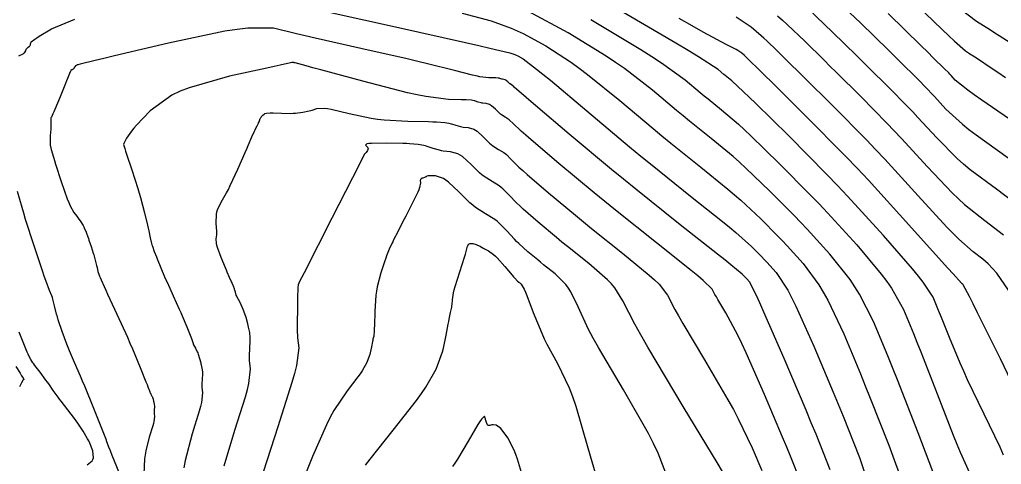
# Model space of a CAD drawing. Header units: metres. Extents: x 837476 to 838477, y 1189012 to 1191014.
# Drawn here: x 837875.4 to 837963.7, y 1189943.9 to 1189983.9 of the extents above; entities that cross this region are included whole.
import ezdxf

# ---------------------------------------------------------------- set-up
doc = ezdxf.new("R2010")
doc.units = ezdxf.units.M
doc.header["$LTSCALE"] = 0.3
doc.layers.add('COTAS 10', color=1, linetype='Continuous')
doc.layers.add('COTAS INT', color=252, linetype='Continuous')

msp = doc.modelspace()

# ---------------------------------------------------------------- linework, layer by layer
at = {"layer": 'COTAS 10'}
for points in [[(837948.092, 1189986.393), (837950.989, 1189983.637), (837953.532, 1189981.145), (837954.107, 1189980.58), (837954.626, 1189980.07), (837956.035, 1189978.683), (837957.075, 1189977.628), (837957.363, 1189977.327), (837957.65, 1189977.023), (837958.683, 1189975.892), (837960.17, 1189974.515), (837960.743, 1189974.056), (837961.385, 1189973.562), (837964.288, 1189971.496)], [(837963.864, 1189944.763), (837963.547, 1189945.477), (837962.116, 1189948.472), (837960.628, 1189951.546), (837960.275, 1189952.31), (837959.948, 1189953.035), (837958.984, 1189955.34), (837958.277, 1189957.151), (837958.113, 1189957.565), (837957.963, 1189957.941), (837957.533, 1189958.984), (837956.641, 1189960.316), (837956.199, 1189960.875), (837955.672, 1189961.516), (837953.066, 1189964.517), (837949.833, 1189968.046), (837948.912, 1189969.02), (837947.98, 1189969.993), (837944.517, 1189973.498), (837941.584, 1189976.378), (837940.986, 1189976.958), (837940.481, 1189977.443), (837939.429, 1189978.41), (837938.967, 1189978.78), (837938.833, 1189978.889), (837938.697, 1189979.001), (837938.186, 1189979.429), (837936.419, 1189980.574), (837935.492, 1189981.137), (837934.374, 1189981.807), (837928.756, 1189985.118)], [(837948.263, 1189943.462), (837946.991, 1189946.645), (837946.559, 1189947.693), (837946.093, 1189948.814), (837944.125, 1189953.462), (837942.313, 1189957.634), (837941.947, 1189958.453), (837941.639, 1189959.127), (837941.012, 1189960.35), (837940.762, 1189960.623), (837940.691, 1189960.699), (837940.618, 1189960.774), (837940.35, 1189961.046), (837939.331, 1189961.891), (837938.785, 1189962.329), (837938.125, 1189962.854), (837934.789, 1189965.485), (837930.772, 1189968.685), (837929.683, 1189969.57), (837928.604, 1189970.454), (837924.789, 1189973.64), (837921.755, 1189976.219), (837921.168, 1189976.721), (837920.691, 1189977.13), (837919.884, 1189977.84), (837919.786, 1189977.94), (837919.757, 1189977.964), (837919.726, 1189977.987), (837919.608, 1189978.059), (837919.48, 1189978.14), (837919.443, 1189978.169), (837919.405, 1189978.201), (837919.263, 1189978.341), (837919.123, 1189978.469), (837919.085, 1189978.493), (837919.049, 1189978.514), (837918.924, 1189978.549), (837918.808, 1189978.56), (837918.777, 1189978.566), (837918.747, 1189978.572), (837918.643, 1189978.603), (837918.544, 1189978.636), (837918.49, 1189978.65), (837918.393, 1189978.668), (837918.208, 1189978.68), (837918.125, 1189978.683), (837918.028, 1189978.686), (837917.564, 1189978.693), (837916.754, 1189978.797), (837916.439, 1189978.861), (837916.084, 1189978.94), (837914.476, 1189979.35), (837912.049, 1189979.965), (837911.178, 1189980.173), (837910.221, 1189980.397), (837906.047, 1189981.343), (837901.961, 1189982.259), (837901.06, 1189982.466), (837900.258, 1189982.651), (837898.192, 1189983.15), (837895.882, 1189983.166), (837894.927, 1189983.047), (837893.834, 1189982.875), (837888.745, 1189981.808), (837883.888, 1189980.659), (837882.941, 1189980.435), (837882.166, 1189980.253), (837880.806, 1189979.934), (837880.601, 1189979.876), (837880.555, 1189979.857), (837880.513, 1189979.838), (837880.401, 1189979.759), (837880.333, 1189979.685), (837880.319, 1189979.668), (837880.307, 1189979.654), (837880.28, 1189979.615), (837880.265, 1189979.587), (837880.261, 1189979.579), (837880.256, 1189979.572), (837880.238, 1189979.542), (837880.216, 1189979.512), (837880.2, 1189979.496), (837880.166, 1189979.465), (837880.125, 1189979.437), (837880.099, 1189979.425), (837880.047, 1189979.409), (837879.984, 1189979.353), (837879.965, 1189979.322), (837879.944, 1189979.284), (837879.859, 1189979.093), (837879.673, 1189978.628), (837879.587, 1189978.417), (837879.488, 1189978.172), (837879.007, 1189976.991), (837878.536, 1189975.849), (837878.443, 1189975.628), (837878.366, 1189975.449), (837878.22, 1189975.146), (837878.187, 1189975.118), (837878.181, 1189975.111), (837878.176, 1189975.105), (837878.166, 1189975.089), (837878.165, 1189974.997), (837878.166, 1189974.943), (837878.166, 1189974.878), (837878.17, 1189974.54), (837878.165, 1189974.108), (837878.161, 1189973.983), (837878.155, 1189973.856), (837878.123, 1189973.375), (837878.11, 1189972.899), (837878.116, 1189972.774), (837878.127, 1189972.653), (837878.204, 1189972.241), (837878.407, 1189971.561), (837878.498, 1189971.271), (837878.604, 1189970.937), (837879.112, 1189969.363), (837879.654, 1189967.803), (837879.781, 1189967.477), (837879.899, 1189967.198), (837880.24, 1189966.576), (837880.505, 1189966.254), (837880.575, 1189966.164), (837880.643, 1189966.074), (837880.874, 1189965.746), (837881.081, 1189965.404), (837881.133, 1189965.305), (837881.183, 1189965.204), (837881.346, 1189964.825), (837881.506, 1189964.388), (837881.554, 1189964.25), (837881.604, 1189964.106), (837881.8, 1189963.525), (837881.988, 1189962.939), (837882.032, 1189962.79), (837882.074, 1189962.648), (837882.2, 1189962.186), (837882.29, 1189961.813), (837882.31, 1189961.728), (837882.328, 1189961.651), (837882.372, 1189961.435), (837882.408, 1189961.272), (837882.434, 1189961.184), (837882.489, 1189961.03), (837882.557, 1189960.863), (837882.578, 1189960.811), (837882.6, 1189960.756), (837882.688, 1189960.538), (837882.964, 1189959.921), (837883.104, 1189959.615), (837883.273, 1189959.25), (837884.111, 1189957.445), (837885.055, 1189955.379), (837885.289, 1189954.849), (837885.512, 1189954.338), (837886.219, 1189952.644), (837886.729, 1189951.367), (837886.828, 1189951.117), (837886.907, 1189950.913), (837887.041, 1189950.554), (837887.069, 1189950.47), (837887.082, 1189950.44), (837887.098, 1189950.406), (837887.174, 1189950.261), (837887.26, 1189950.089), (837887.281, 1189950.039), (837887.301, 1189949.987), (837887.365, 1189949.792), (837887.416, 1189949.6), (837887.428, 1189949.551), (837887.44, 1189949.503), (837887.474, 1189949.346), (837887.491, 1189949.184), (837887.493, 1189949.133), (837887.492, 1189949.08), (837887.477, 1189948.867), (837887.464, 1189948.633), (837887.465, 1189948.566), (837887.468, 1189948.498), (837887.495, 1189948.246), (837887.448, 1189947.805), (837887.404, 1189947.618), (837887.347, 1189947.402), (837887.03, 1189946.39), (837886.711, 1189945.152), (837886.653, 1189944.794), (837886.607, 1189944.43), (837886.55, 1189943.061)], [(837906.479, 1189943.858), (837906.901, 1189944.421), (837908.967, 1189947.013), (837911.074, 1189949.697), (837911.521, 1189950.318), (837911.909, 1189950.886), (837912.82, 1189952.496), (837913.281, 1189953.733), (837913.385, 1189954.066), (837913.48, 1189954.395), (837913.737, 1189955.549), (837913.913, 1189956.549), (837913.957, 1189956.782), (837913.999, 1189956.995), (837914.13, 1189957.603), (837914.225, 1189958.07), (837914.244, 1189958.195), (837914.259, 1189958.317), (837914.288, 1189958.74), (837914.393, 1189959.376), (837914.457, 1189959.631), (837914.537, 1189959.922), (837914.95, 1189961.26), (837915.37, 1189962.566), (837915.453, 1189962.837), (837915.523, 1189963.068), (837915.656, 1189963.572), (837915.753, 1189963.756), (837915.799, 1189963.784), (837915.854, 1189963.802), (837916.122, 1189963.787), (837916.419, 1189963.701), (837916.492, 1189963.676), (837916.56, 1189963.649), (837916.774, 1189963.546), (837917.003, 1189963.419), (837917.081, 1189963.378), (837917.165, 1189963.333), (837917.522, 1189963.15), (837917.994, 1189962.808), (837918.151, 1189962.664), (837918.318, 1189962.498), (837919.016, 1189961.721), (837919.659, 1189960.963), (837919.791, 1189960.81), (837919.904, 1189960.682), (837920.148, 1189960.423), (837920.271, 1189960.321), (837920.307, 1189960.291), (837920.344, 1189960.261), (837920.486, 1189960.148), (837920.741, 1189959.685), (837920.849, 1189959.433), (837920.974, 1189959.129), (837921.56, 1189957.585), (837922.318, 1189955.734), (837922.551, 1189955.235), (837922.793, 1189954.743), (837923.752, 1189953.019), (837924.79, 1189950.831), (837925.083, 1189950.047), (837925.378, 1189949.186), (837926.464, 1189945.434), (837927.555, 1189941.731)]]:
    msp.add_lwpolyline(points, dxfattribs=at)
at = {"layer": 'COTAS INT'}
for points in [[(837955.297, 1189985.986), (837958.324, 1189983.044), (837958.93, 1189982.464), (837959.435, 1189981.987), (837960.422, 1189981.112), (837960.79, 1189980.879), (837960.906, 1189980.806), (837961.027, 1189980.729), (837961.512, 1189980.422), (837962.745, 1189979.603), (837963.337, 1189979.203), (837964.039, 1189978.728)], [(837902.949, 1189984.669), (837909.444, 1189983.208), (837915.478, 1189981.862), (837916.667, 1189981.594), (837917.646, 1189981.371), (837919.444, 1189980.946), (837919.897, 1189980.782), (837920.028, 1189980.724), (837920.162, 1189980.661), (837920.667, 1189980.39), (837921.862, 1189979.488), (837922.43, 1189979.027), (837923.102, 1189978.474), (837926.384, 1189975.717), (837930.221, 1189972.504), (837931.242, 1189971.664), (837932.245, 1189970.845), (837935.717, 1189968.07), (837938.596, 1189965.772), (837939.225, 1189965.254), (837939.781, 1189964.789), (837941.183, 1189963.536), (837942.091, 1189962.618), (837942.335, 1189962.363), (837942.576, 1189962.108), (837943.423, 1189961.183), (837944.445, 1189959.605), (837944.797, 1189958.937), (837945.179, 1189958.17), (837946.806, 1189954.567), (837948.542, 1189950.444), (837948.993, 1189949.35), (837949.43, 1189948.276), (837950.899, 1189944.567), (837952.045, 1189941.162)], [(837915.161, 1189984.495), (837917.761, 1189983.811), (837919.584, 1189983.15), (837920.113, 1189982.918), (837920.652, 1189982.665), (837922.69, 1189981.572), (837924.99, 1189980.068), (837925.696, 1189979.554), (837926.431, 1189978.999), (837929.335, 1189976.645), (837932.34, 1189974.128), (837933.14, 1189973.47), (837933.925, 1189972.829), (837936.645, 1189970.655), (837939.067, 1189968.69), (837939.665, 1189968.18), (837940.232, 1189967.686), (837942.017, 1189966.027), (837943.563, 1189964.462), (837943.979, 1189964.027), (837944.391, 1189963.592), (837945.834, 1189962.017), (837947.252, 1189960.083), (837947.647, 1189959.422), (837948.044, 1189958.707), (837949.488, 1189955.671), (837950.992, 1189952.075), (837951.427, 1189951.006), (837951.869, 1189949.906), (837953.535, 1189945.671), (837954.936, 1189941.792)], [(837957.826, 1189942.421), (837956.17, 1189946.775), (837954.309, 1189951.537), (837953.86, 1189952.663), (837953.441, 1189953.705), (837952.17, 1189956.775), (837950.91, 1189959.243), (837950.498, 1189959.906), (837950.059, 1189960.561), (837948.244, 1189962.85), (837946.205, 1189965.077), (837945.624, 1189965.692), (837945.035, 1189966.306), (837942.85, 1189968.517), (837940.683, 1189970.583), (837940.106, 1189971.106), (837939.539, 1189971.608), (837937.573, 1189973.24), (837935.606, 1189974.813), (837935.038, 1189975.276), (837934.459, 1189975.752), (837932.285, 1189977.573), (837929.76, 1189979.524), (837928.961, 1189980.082), (837928.118, 1189980.647), (837924.712, 1189982.754), (837921.143, 1189984.668)], [(837965.713, 1189966.794), (837963.237, 1189968.679), (837960.869, 1189970.437), (837960.272, 1189970.934), (837959.7, 1189971.437), (837957.85, 1189973.292), (837956.162, 1189975.138), (837955.694, 1189975.635), (837955.224, 1189976.127), (837953.525, 1189977.85), (837951.715, 1189979.635), (837951.177, 1189980.164), (837950.622, 1189980.71), (837948.483, 1189982.808), (837946.247, 1189984.935)], [(837965.339, 1189974.314), (837961.902, 1189976.687), (837961.214, 1189977.177), (837960.64, 1189977.593), (837959.517, 1189978.492), (837959.137, 1189978.907), (837959.032, 1189979.019), (837958.926, 1189979.129), (837958.544, 1189979.517), (837957.537, 1189980.506), (837957.037, 1189980.996), (837956.442, 1189981.579), (837953.495, 1189984.467)], [(837965.111, 1189981.427), (837963.471, 1189982.465), (837963.062, 1189982.724), (837962.672, 1189982.97), (837961.427, 1189983.759), (837959.934, 1189984.91)], [(837875.307, 1189980.682), (837875.679, 1189980.853), (837875.751, 1189980.899), (837875.811, 1189980.946), (837875.917, 1189981.112), (837875.965, 1189981.265), (837875.987, 1189981.303), (837876.014, 1189981.339), (837876.143, 1189981.454), (837876.268, 1189981.55), (837876.291, 1189981.575), (837876.31, 1189981.598), (837876.339, 1189981.675), (837876.349, 1189981.756), (837876.357, 1189981.782), (837876.365, 1189981.809), (837876.413, 1189981.922), (837876.73, 1189982.177), (837876.909, 1189982.293), (837877.127, 1189982.43), (837878.244, 1189983.09), (837880.336, 1189983.96)], [(837926.734, 1189983.936), (837931.246, 1189981.227), (837932.226, 1189980.609), (837933.09, 1189980.049), (837935.235, 1189978.501), (837936.578, 1189977.377), (837936.935, 1189977.083), (837937.286, 1189976.796), (837938.501, 1189975.825), (837940.01, 1189974.525), (837940.546, 1189974.032), (837941.134, 1189973.481), (837943.683, 1189971.007), (837946.507, 1189968.15), (837947.268, 1189967.356), (837948.019, 1189966.561), (837950.655, 1189963.683), (837952.865, 1189961.038), (837953.348, 1189960.391), (837953.775, 1189959.78), (837954.851, 1189957.88), (837955.748, 1189955.703), (837956.062, 1189954.918), (837956.405, 1189954.054), (837957.88, 1189950.276), (837959.337, 1189946.577), (837959.669, 1189945.763), (837959.97, 1189945.041), (837960.798, 1189943.194)], [(837965.816, 1189948.773), (837963.593, 1189953.434), (837961.518, 1189957.582), (837961.117, 1189958.38), (837960.791, 1189959.024), (837960.242, 1189960.084), (837960.183, 1189960.146), (837960.166, 1189960.161), (837960.148, 1189960.176), (837960.084, 1189960.225), (837959.318, 1189961.06), (837958.859, 1189961.571), (837958.292, 1189962.202), (837955.35, 1189965.491), (837951.7, 1189969.485), (837950.686, 1189970.56), (837949.671, 1189971.623), (837945.995, 1189975.35), (837942.982, 1189978.328), (837942.385, 1189978.917), (837941.892, 1189979.405), (837940.965, 1189980.319), (837940.71, 1189980.561), (837940.64, 1189980.625), (837940.571, 1189980.688), (837940.319, 1189980.904), (837939.95, 1189981.15), (837939.806, 1189981.231), (837939.644, 1189981.318), (837938.905, 1189981.68), (837936.849, 1189982.8), (837935.857, 1189983.364), (837934.681, 1189984.039)], [(837964.3, 1189959.616), (837963.269, 1189961.135), (837962.466, 1189961.968), (837962.236, 1189962.18), (837962.003, 1189962.382), (837961.135, 1189963.043), (837959.835, 1189964.186), (837959.33, 1189964.692), (837958.761, 1189965.28), (837956.183, 1189968.091), (837953.187, 1189971.369), (837952.355, 1189972.252), (837951.522, 1189973.124), (837948.505, 1189976.183), (837945.893, 1189978.763), (837945.316, 1189979.333), (837944.802, 1189979.84), (837943.471, 1189981.149), (837942.556, 1189982.019), (837942.304, 1189982.25), (837942.052, 1189982.476), (837941.149, 1189983.254), (837939.821, 1189984.137)], [(837943.534, 1189984.263), (837943.967, 1189983.874), (837944.401, 1189983.477), (837945.977, 1189981.978), (837947.712, 1189980.275), (837948.246, 1189979.749), (837948.804, 1189979.199), (837951.015, 1189977.017), (837953.373, 1189974.625), (837954.025, 1189973.944), (837954.675, 1189973.254), (837957.017, 1189970.692), (837959.231, 1189968.359), (837959.801, 1189967.813), (837960.352, 1189967.311), (837962.186, 1189965.861), (837963.858, 1189964.588)], [(837945.627, 1189942.358), (837944.692, 1189944.687), (837944.354, 1189945.503), (837943.983, 1189946.392), (837942.358, 1189950.222), (837940.702, 1189953.97), (837940.312, 1189954.809), (837939.95, 1189955.561), (837938.888, 1189957.558), (837938.171, 1189958.758), (837938.027, 1189959.007), (837937.906, 1189959.221), (837937.665, 1189959.694), (837936.841, 1189960.479), (837936.352, 1189960.889), (837935.75, 1189961.382), (837932.637, 1189963.861), (837928.949, 1189966.795), (837927.985, 1189967.575), (837927.046, 1189968.342), (837923.861, 1189970.996), (837921.385, 1189973.112), (837920.893, 1189973.539), (837920.485, 1189973.897), (837919.71, 1189974.616), (837919.467, 1189974.864), (837919.394, 1189974.925), (837919.318, 1189974.982), (837919.024, 1189975.161), (837918.703, 1189975.364), (837918.611, 1189975.437), (837918.517, 1189975.517), (837918.164, 1189975.864), (837917.813, 1189976.183), (837917.72, 1189976.245), (837917.629, 1189976.295), (837917.318, 1189976.383), (837917.028, 1189976.411), (837916.952, 1189976.425), (837916.877, 1189976.441), (837916.618, 1189976.518), (837916.371, 1189976.599), (837916.304, 1189976.618), (837916.236, 1189976.635), (837915.996, 1189976.68), (837915.534, 1189976.71), (837915.327, 1189976.717), (837915.085, 1189976.724), (837913.929, 1189976.742), (837911.909, 1189977.002), (837911.123, 1189977.16), (837910.24, 1189977.357), (837906.231, 1189978.38), (837902.47, 1189979.405), (837901.742, 1189979.603), (837901.151, 1189979.764), (837900.147, 1189980.033), (837900.048, 1189980.055), (837900.026, 1189980.06), (837900.006, 1189980.065), (837899.956, 1189980.077), (837899.9, 1189980.077), (837899.876, 1189980.074), (837899.85, 1189980.07), (837899.725, 1189980.044), (837898.795, 1189979.838), (837898.26, 1189979.72), (837897.605, 1189979.576), (837894.237, 1189978.837), (837890.615, 1189977.808), (837889.799, 1189977.481), (837889.065, 1189977.137), (837887.092, 1189975.742), (837885.889, 1189974.441), (837885.641, 1189974.155), (837885.43, 1189973.902), (837884.974, 1189973.258), (837884.802, 1189972.907), (837884.769, 1189972.839), (837884.743, 1189972.783), (837884.703, 1189972.688), (837884.82, 1189972.333), (837884.892, 1189972.114), (837884.982, 1189971.842), (837885.451, 1189970.423), (837885.982, 1189968.759), (837886.11, 1189968.333), (837886.23, 1189967.921), (837886.599, 1189966.557), (837886.87, 1189965.44), (837886.93, 1189965.185), (837886.983, 1189964.952), (837887.117, 1189964.304), (837887.225, 1189963.815), (837887.262, 1189963.683), (837887.301, 1189963.552), (837887.468, 1189963.091), (837887.672, 1189962.589), (837887.735, 1189962.433), (837888.065, 1189961.613), (837888.409, 1189960.798), (837888.525, 1189960.534), (837888.651, 1189960.252), (837889.182, 1189959.094), (837889.729, 1189957.896), (837889.865, 1189957.589), (837889.994, 1189957.292), (837890.404, 1189956.311), (837890.704, 1189955.552), (837890.763, 1189955.396), (837890.812, 1189955.264), (837890.903, 1189954.983), (837890.959, 1189954.816), (837890.986, 1189954.756), (837891.017, 1189954.69), (837891.169, 1189954.402), (837891.338, 1189954.059), (837891.38, 1189953.959), (837891.421, 1189953.856), (837891.548, 1189953.467), (837891.65, 1189953.085), (837891.675, 1189952.987), (837891.697, 1189952.893), (837891.765, 1189952.58), (837891.8, 1189952.257), (837891.802, 1189952.157), (837891.801, 1189952.051), (837891.771, 1189951.627), (837891.745, 1189951.16), (837891.747, 1189951.027), (837891.753, 1189950.892), (837891.806, 1189950.39), (837891.713, 1189949.512), (837891.626, 1189949.14), (837891.512, 1189948.712), (837890.882, 1189946.697), (837890.246, 1189944.302), (837890.129, 1189943.634)], [(837893.774, 1189943.815), (837894.734, 1189947.004), (837895.678, 1189950.021), (837895.848, 1189950.662), (837895.978, 1189951.22), (837896.118, 1189952.535), (837896.038, 1189953.285), (837896.029, 1189953.487), (837896.026, 1189953.687), (837896.065, 1189954.387), (837896.11, 1189955.021), (837896.112, 1189955.18), (837896.108, 1189955.331), (837896.056, 1189955.814), (837895.955, 1189956.282), (837895.921, 1189956.424), (837895.884, 1189956.57), (837895.731, 1189957.142), (837895.54, 1189957.725), (837895.48, 1189957.878), (837895.417, 1189958.028), (837895.163, 1189958.542), (837894.935, 1189958.974), (837894.889, 1189959.073), (837894.849, 1189959.163), (837894.766, 1189959.412), (837894.716, 1189959.615), (837894.698, 1189959.675), (837894.678, 1189959.737), (837894.59, 1189959.977), (837894.477, 1189960.247), (837894.441, 1189960.329), (837894.404, 1189960.413), (837894.253, 1189960.743), (837894.039, 1189961.232), (837893.961, 1189961.416), (837893.876, 1189961.622), (837893.501, 1189962.543), (837893.172, 1189963.445), (837893.115, 1189963.639), (837893.073, 1189963.809), (837893.046, 1189964.219), (837893.089, 1189964.589), (837893.091, 1189964.732), (837893.089, 1189964.894), (837893.047, 1189965.626), (837893.073, 1189966.432), (837893.115, 1189966.64), (837893.171, 1189966.842), (837893.496, 1189967.515), (837893.981, 1189968.355), (837894.139, 1189968.662), (837894.306, 1189969.001), (837894.991, 1189970.495), (837895.642, 1189971.977), (837895.788, 1189972.309), (837895.918, 1189972.607), (837896.263, 1189973.402), (837896.484, 1189973.903), (837896.535, 1189974.015), (837896.583, 1189974.117), (837896.721, 1189974.391), (837896.818, 1189974.569), (837896.84, 1189974.609), (837896.859, 1189974.646), (837896.909, 1189974.748), (837896.94, 1189974.827), (837896.948, 1189974.849), (837896.955, 1189974.871), (837896.977, 1189974.953), (837897, 1189975.03), (837897.008, 1189975.05), (837897.016, 1189975.069), (837897.053, 1189975.132), (837897.105, 1189975.2), (837897.124, 1189975.222), (837897.144, 1189975.246), (837897.234, 1189975.342), (837897.348, 1189975.435), (837897.384, 1189975.456), (837897.422, 1189975.474), (837897.577, 1189975.525), (837897.885, 1189975.546), (837898.02, 1189975.546), (837898.177, 1189975.544), (837898.923, 1189975.516), (837899.758, 1189975.502), (837899.971, 1189975.509), (837900.175, 1189975.52), (837900.847, 1189975.597), (837901.415, 1189975.716), (837901.554, 1189975.753), (837901.686, 1189975.792), (837902.093, 1189975.949), (837902.757, 1189975.982), (837903.049, 1189975.943), (837903.39, 1189975.883), (837905.011, 1189975.492), (837906.996, 1189975.064), (837907.564, 1189974.981), (837908.141, 1189974.912), (837910.293, 1189974.791), (837912.143, 1189974.762), (837912.528, 1189974.752), (837912.859, 1189974.74), (837913.598, 1189974.692), (837913.983, 1189974.619), (837914.09, 1189974.593), (837914.198, 1189974.563), (837914.593, 1189974.433), (837915.006, 1189974.309), (837915.126, 1189974.284), (837915.249, 1189974.262), (837915.711, 1189974.217), (837916.21, 1189974.077), (837916.355, 1189973.996), (837916.503, 1189973.897), (837917.064, 1189973.387), (837917.629, 1189972.832), (837917.779, 1189972.705), (837917.927, 1189972.589), (837918.44, 1189972.264), (837918.91, 1189971.978), (837919.031, 1189971.886), (837919.148, 1189971.789), (837919.537, 1189971.392), (837920.278, 1189970.663), (837920.617, 1189970.357), (837921.015, 1189970.004), (837922.933, 1189968.353), (837925.352, 1189966.337), (837926.066, 1189965.754), (837926.798, 1189965.161), (837929.599, 1189962.933), (837931.998, 1189960.958), (837932.476, 1189960.525), (837932.874, 1189960.141), (837933.639, 1189959.167), (837934.295, 1189957.877), (837934.625, 1189957.295), (837935.018, 1189956.615), (837936.972, 1189953.347), (837939.071, 1189949.758), (837939.556, 1189948.876), (837940, 1189948.042), (837941.253, 1189945.434), (837942.117, 1189943.398)], [(837938.801, 1189942.943), (837938.193, 1189943.955), (837935.056, 1189949.137), (837931.865, 1189954.473), (837931.223, 1189955.583), (837930.685, 1189956.534), (837929.613, 1189958.639), (837928.907, 1189959.804), (837928.601, 1189960.161), (837928.246, 1189960.533), (837926.562, 1189962.005), (837924.647, 1189963.528), (837924.146, 1189963.933), (837923.659, 1189964.331), (837922.005, 1189965.71), (837920.644, 1189966.897), (837920.342, 1189967.174), (837920.072, 1189967.43), (837919.363, 1189968.168), (837918.828, 1189968.714), (837918.668, 1189968.847), (837918.501, 1189968.973), (837917.855, 1189969.367), (837917.15, 1189969.813), (837916.947, 1189969.972), (837916.74, 1189970.148), (837915.965, 1189970.91), (837915.193, 1189971.611), (837914.99, 1189971.747), (837914.79, 1189971.859), (837914.105, 1189972.051), (837913.469, 1189972.113), (837913.301, 1189972.143), (837913.136, 1189972.178), (837912.568, 1189972.348), (837912.026, 1189972.527), (837911.877, 1189972.568), (837911.729, 1189972.604), (837911.2, 1189972.704), (837910.442, 1189972.768), (837910.149, 1189972.781), (837909.82, 1189972.793), (837908.335, 1189972.822), (837907.004, 1189972.805), (837906.773, 1189972.788), (837906.601, 1189972.766), (837906.478, 1189972.64), (837906.664, 1189972.469), (837906.688, 1189972.417), (837906.699, 1189972.364), (837906.638, 1189972.158), (837906.519, 1189971.981), (837906.494, 1189971.946), (837906.472, 1189971.917), (837906.422, 1189971.863), (837906.398, 1189971.852), (837906.394, 1189971.849), (837906.391, 1189971.847), (837906.386, 1189971.841), (837905.936, 1189970.954), (837905.652, 1189970.396), (837905.299, 1189969.703), (837903.451, 1189966.07), (837900.955, 1189961.169), (837900.488, 1189960.252), (837900.469, 1189960.215), (837900.465, 1189960.206), (837900.461, 1189960.198), (837900.449, 1189960.172), (837900.436, 1189960.141), (837900.428, 1189960.117), (837900.409, 1189960.061), (837900.39, 1189959.87), (837900.386, 1189959.772), (837900.381, 1189959.655), (837900.368, 1189959.067), (837900.355, 1189958.287), (837900.351, 1189958.049), (837900.346, 1189957.801), (837900.328, 1189956.823), (837900.338, 1189955.823), (837900.351, 1189955.561), (837900.368, 1189955.305), (837900.467, 1189954.434), (837900.257, 1189952.837), (837900.079, 1189952.123), (837899.849, 1189951.292), (837898.586, 1189947.311), (837897.301, 1189943.328)], [(837933.722, 1189942.52), (837932.79, 1189944.965), (837932.384, 1189945.808), (837931.913, 1189946.724), (837929.674, 1189950.632), (837927.429, 1189954.444), (837926.954, 1189955.298), (837926.543, 1189956.065), (837925.586, 1189958.112), (837924.94, 1189959.466), (837924.725, 1189959.797), (837924.493, 1189960.109), (837923.524, 1189961.077), (837922.495, 1189961.895), (837922.227, 1189962.112), (837921.965, 1189962.326), (837921.077, 1189963.066), (837920.274, 1189963.789), (837920.067, 1189963.992), (837919.865, 1189964.197), (837919.19, 1189964.945), (837918.509, 1189965.638), (837918.305, 1189965.808), (837918.093, 1189965.969), (837917.271, 1189966.469), (837916.374, 1189967.037), (837916.115, 1189967.24), (837915.852, 1189967.463), (837914.865, 1189968.434), (837913.927, 1189969.324), (837913.695, 1189969.496), (837913.475, 1189969.636), (837912.78, 1189969.872), (837912.283, 1189969.886), (837912.187, 1189969.885), (837912.11, 1189969.882), (837911.983, 1189969.854), (837911.947, 1189969.811), (837911.926, 1189969.798), (837911.901, 1189969.785), (837911.772, 1189969.736), (837911.629, 1189969.688), (837911.595, 1189969.675), (837911.563, 1189969.663), (837911.469, 1189969.624), (837911.414, 1189969.546), (837911.406, 1189969.51), (837911.403, 1189969.467), (837911.419, 1189969.262), (837911.329, 1189968.826), (837911.259, 1189968.638), (837911.168, 1189968.42), (837910.676, 1189967.391), (837910.098, 1189966.258), (837909.953, 1189965.975), (837909.814, 1189965.706), (837909.368, 1189964.842), (837909.005, 1189964.132), (837908.919, 1189963.959), (837908.84, 1189963.796), (837908.605, 1189963.291), (837908.371, 1189962.699), (837908.292, 1189962.482), (837908.207, 1189962.241), (837907.848, 1189961.176), (837907.523, 1189959.9), (837907.459, 1189959.526), (837907.406, 1189959.144), (837907.308, 1189957.687), (837907.278, 1189956.425), (837907.267, 1189956.165), (837907.256, 1189955.944), (837907.208, 1189955.467), (837907.147, 1189955.185), (837907.128, 1189955.086), (837907.107, 1189954.979), (837907.025, 1189954.515), (837906.906, 1189953.98), (837906.862, 1189953.827), (837906.814, 1189953.673), (837906.6, 1189953.099), (837906.178, 1189952.352), (837905.998, 1189952.088), (837905.79, 1189951.8), (837904.813, 1189950.556), (837903.632, 1189948.795), (837903.295, 1189948.181), (837902.955, 1189947.513), (837901.692, 1189944.646), (837900.644, 1189942.016)], [(837884.594, 1189942.539), (837883.7, 1189944.742), (837883.529, 1189945.163), (837883.392, 1189945.503), (837883.174, 1189946.05), (837883.174, 1189946.064), (837883.175, 1189946.067), (837883.175, 1189946.071), (837883.179, 1189946.083), (837883.182, 1189946.093), (837883.182, 1189946.095), (837883.183, 1189946.097), (837883.183, 1189946.114), (837883.182, 1189946.117), (837883.181, 1189946.119), (837883.181, 1189946.12), (837883.18, 1189946.121), (837883.179, 1189946.123), (837883.179, 1189946.124), (837883.003, 1189946.562), (837882.034, 1189948.978), (837881.222, 1189950.971), (837881.027, 1189951.438), (837880.844, 1189951.867), (837880.293, 1189953.111), (837879.838, 1189954.146), (837879.717, 1189954.444), (837879.598, 1189954.748), (837879.184, 1189955.884), (837878.836, 1189956.948), (837878.758, 1189957.205), (837878.688, 1189957.447), (837878.503, 1189958.185), (837878.355, 1189958.784), (837878.308, 1189958.938), (837878.258, 1189959.086), (837878.059, 1189959.579), (837877.715, 1189960.472), (837877.574, 1189960.873), (837877.414, 1189961.341), (837876.67, 1189963.585), (837875.908, 1189965.964), (837875.736, 1189966.517), (837875.581, 1189967.025), (837875.162, 1189968.476)], [(837881.445, 1189943.913), (837881.892, 1189944.265), (837881.958, 1189944.393), (837881.999, 1189944.534), (837881.937, 1189945.155), (837881.669, 1189945.858), (837881.58, 1189946.051), (837881.484, 1189946.243), (837881.082, 1189946.931), (837880.598, 1189947.641), (837880.449, 1189947.847), (837880.295, 1189948.057), (837879.688, 1189948.849), (837879.097, 1189949.613), (837878.953, 1189949.806), (837878.817, 1189949.991), (837878.396, 1189950.59), (837877.992, 1189951.172), (837877.866, 1189951.346), (837877.735, 1189951.525), (837877.21, 1189952.221), (837876.738, 1189952.84), (837876.639, 1189952.972), (837876.554, 1189953.086), (837876.363, 1189953.357), (837876.198, 1189953.693), (837876.13, 1189953.85), (837876.052, 1189954.034), (837875.69, 1189954.926), (837875.337, 1189955.84)], [(837875.014, 1189952.74), (837875.402, 1189952.131), (837875.477, 1189952.014), (837875.538, 1189951.918), (837875.641, 1189951.759), (837875.659, 1189951.735), (837875.666, 1189951.725), (837875.673, 1189951.714), (837875.71, 1189951.66), (837875.733, 1189951.603), (837875.733, 1189951.59), (837875.729, 1189951.578), (837875.692, 1189951.543), (837875.53, 1189951.268), (837875.448, 1189951.105), (837875.349, 1189950.905)], [(837920.692, 1189942.604), (837920.155, 1189944.414), (837920.003, 1189944.834), (837919.85, 1189945.219), (837919.284, 1189946.315), (837918.77, 1189947.02), (837918.65, 1189947.159), (837918.538, 1189947.273), (837918.214, 1189947.481), (837917.969, 1189947.504), (837917.908, 1189947.501), (837917.849, 1189947.495), (837917.659, 1189947.44), (837917.507, 1189947.432), (837917.471, 1189947.456), (837917.439, 1189947.491), (837917.348, 1189947.712), (837917.277, 1189947.975), (837917.258, 1189948.037), (837917.239, 1189948.094), (837917.172, 1189948.264), (837916.908, 1189948.006), (837916.765, 1189947.794), (837916.591, 1189947.521), (837915.711, 1189946.029), (837914.742, 1189944.41), (837914.511, 1189944.057), (837914.298, 1189943.746)]]:
    msp.add_lwpolyline(points, dxfattribs=at)

doc.saveas('drawing.dxf')
